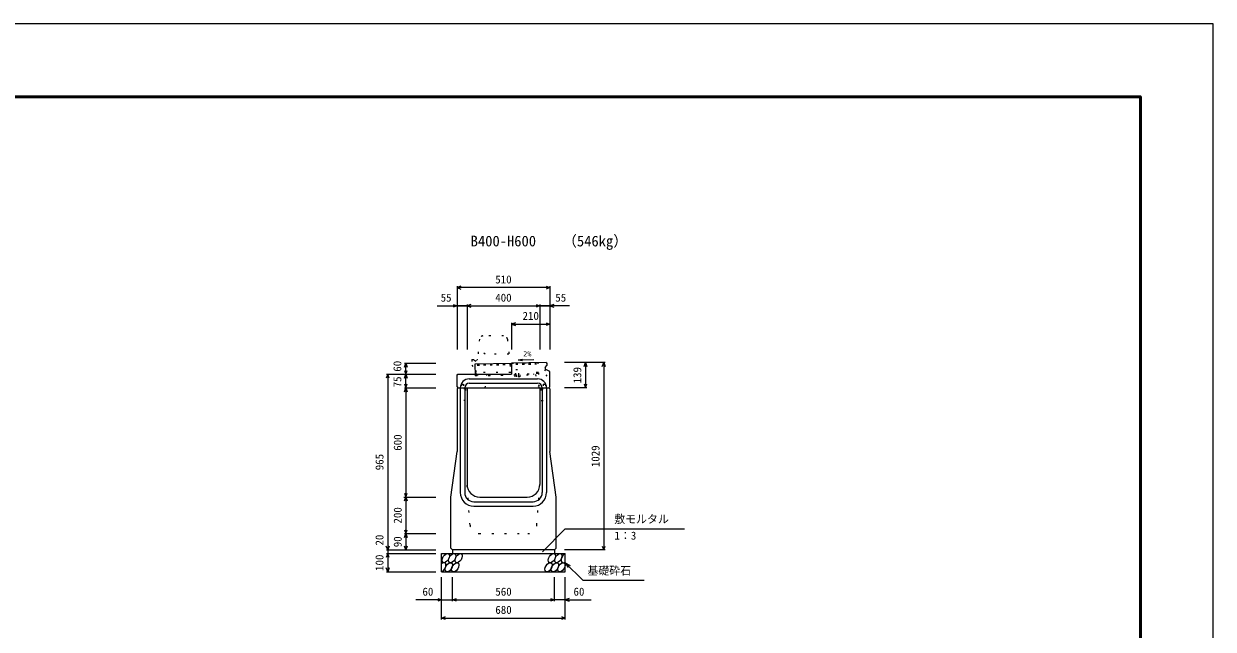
# Model space of a CAD drawing. Units: millimetres, scale not verified. Extents: x -12600 to 12600, y -5940 to 5940.
# Drawn here: x 6064 to 12600, y 2617 to 5940 of the extents above; entities that cross this region are included whole.
import ezdxf
from ezdxf.enums import TextEntityAlignment as Align

# ---------------------------------------------------------------- set-up
doc = ezdxf.new("R2010")
doc.units = ezdxf.units.MM
doc.header["$LTSCALE"] = 40
doc.linetypes.add('DOTTED', pattern=[1.75, 0.25, -1.5])
for name, color, linetype, lineweight in [('0-0_DIM', 7, 'Continuous', 25), ('0-1_Defpoints', 5, 'Continuous', 25), ('0-2_HATCH', 6, 'DOTTED', 25), ('0-5_OUTLINE', 3, 'Continuous', 25), ('0-6_OUTLINE2', 4, 'DOTTED', 25), ('0-7_TXT', 7, 'Continuous', 25), ('0-8_WAKU', 3, 'Continuous', 25)]:
    doc.layers.add(name, color=color, linetype=linetype, lineweight=lineweight)
doc.styles.add('ＭＳ ゴシック', font='')
doc.styles.get('ＭＳ ゴシック').set_extended_font_data('MS Gothic')

msp = doc.modelspace()

# ---------------------------------------------------------------- linework, layer by layer
at = {"layer": '0-0_DIM'}
for p, q in [((8445, 4498.96), (8445, 4151.46)), ((8955, 4491.46), (8445, 4491.46)), ((8955, 4498.96), (8955, 4151.46)), ((8336.62, 4391.46), (8445, 4391.46)), ((8500, 4391.46), (8445, 4391.46)), ((8445, 4391.46), (8500, 4391.46)), ((8500, 4398.96), (8500, 4151.46)), ((8500, 4391.46), (8900, 4391.46)), ((8900, 4398.96), (8900, 4151.46)), ((8900, 4391.46), (8955, 4391.46)), ((8955, 4391.46), (8900, 4391.46)), ((9063.38, 4391.46), (8955, 4391.46)), ((8745, 4298.96), (8745, 4151.46)), ((8745, 4291.46), (8955, 4291.46)), ((8156.5, 4076.46), (8329, 4076.46)), ((8164, 4016.46), (8164, 4076.46)), ((9258.5, 4080.46), (9036, 4080.46)), ((9151, 4080.46), (9151, 3941.46)), ((9251, 4080.46), (9251, 3051.46)), ((8056.5, 4016.46), (8329, 4016.46)), ((8064, 4016.46), (8064, 3051.46)), ((8156.5, 4016.46), (8179, 4016.46)), ((8164, 3941.46), (8164, 4016.46)), ((8156.5, 3941.46), (8329, 3941.46)), ((9158.5, 3941.46), (9036, 3941.46)), ((8153.25, 3341.46), (8325.75, 3341.46)), ((8156.5, 3341.46), (8329, 3341.46)), ((8156.5, 3141.46), (8329, 3141.46)), ((8164, 3141.46), (8164, 3051.46)), ((8913.77, 3040.65), (9040, 3166.89)), ((9040, 3166.89), (9694.81, 3166.89)), ((8056.5, 3051.46), (8329, 3051.46)), ((8056.5, 3031.46), (8329, 3031.46)), ((8064, 3051.46), (8064, 3031.46)), ((8064, 3031.46), (8064, 2931.46)), ((9258.5, 3051.46), (9036, 3051.46)), ((9040, 2981.46), (9135.76, 2885.71)), ((9040, 2981.46), (9065.98, 2966.46)), ((9040, 2981.46), (9055, 2955.48)), ((8056.5, 2931.46), (8329, 2931.46)), ((8360, 2670.1), (8360, 2901.46)), ((8420, 2770.1), (8420, 2901.46)), ((8980, 2770.1), (8980, 2901.46)), ((9040, 2670.1), (9040, 2901.46)), ((9135.76, 2885.71), (9473.31, 2885.71)), ((8360, 2777.6), (8218.21, 2777.6)), ((8360, 2777.6), (8420, 2777.6)), ((8420, 2777.6), (8980, 2777.6)), ((9040, 2777.6), (8980, 2777.6)), ((9040, 2777.6), (9181.79, 2777.6)), ((8360, 2677.6), (9040, 2677.6))]:
    msp.add_line(p, q, dxfattribs=at)
for points in [[(8466.14, 4499.16), (8445, 4491.46), (8466.14, 4483.77)], [(8933.86, 4499.16), (8955, 4491.46), (8933.86, 4483.77)], [(8423.86, 4399.16), (8445, 4391.46), (8423.86, 4383.77)], [(8521.14, 4399.16), (8500, 4391.46), (8521.14, 4383.77)], [(8878.86, 4399.16), (8900, 4391.46), (8878.86, 4383.77)], [(8976.14, 4399.16), (8955, 4391.46), (8976.14, 4383.77)], [(8766.14, 4299.16), (8745, 4291.46), (8766.14, 4283.77)], [(8933.86, 4299.16), (8955, 4291.46), (8933.86, 4283.77)], [(8156.3, 4055.32), (8164, 4076.46), (8171.7, 4055.32)], [(9143.3, 4059.32), (9151, 4080.46), (9158.7, 4059.32)], [(9243.3, 4059.32), (9251, 4080.46), (9258.7, 4059.32)], [(8071.7, 3995.32), (8064, 4016.46), (8056.3, 3995.32)], [(8156.3, 4037.61), (8164, 4016.46), (8171.7, 4037.61)], [(8156.3, 3995.32), (8164, 4016.46), (8171.7, 3995.32)], [(8156.3, 3962.61), (8164, 3941.46), (8171.7, 3962.61)], [(8156.3, 3920.32), (8164, 3941.46), (8171.7, 3920.32)], [(8164, 3941.46), (8164, 3341.46), (8164, 3141.46)], [(9143.3, 3962.61), (9151, 3941.46), (9158.7, 3962.61)], [(8156.3, 3362.61), (8164, 3341.46), (8171.7, 3362.61)], [(8156.3, 3320.32), (8164, 3341.46), (8171.7, 3320.32)], [(8156.3, 3162.61), (8164, 3141.46), (8171.7, 3162.61)], [(8156.3, 3120.32), (8164, 3141.46), (8171.7, 3120.32)], [(8071.7, 3072.61), (8064, 3051.46), (8056.3, 3072.61)], [(8171.7, 3072.61), (8164, 3051.46), (8156.3, 3072.61)], [(9243.3, 3072.61), (9251, 3051.46), (9258.7, 3072.61)], [(8071.7, 3010.32), (8064, 3031.46), (8056.3, 3010.32)], [(8071.7, 2952.61), (8064, 2931.46), (8056.3, 2952.61)], [(8338.86, 2785.29), (8360, 2777.6), (8338.86, 2769.9)], [(8441.14, 2769.9), (8420, 2777.6), (8441.14, 2785.29)], [(8958.86, 2785.29), (8980, 2777.6), (8958.86, 2769.9)], [(9061.14, 2785.29), (9040, 2777.6), (9061.14, 2769.9)], [(8381.14, 2669.9), (8360, 2677.6), (8381.14, 2685.29)], [(9018.86, 2685.29), (9040, 2677.6), (9018.86, 2669.9)]]:
    msp.add_lwpolyline(points, dxfattribs=at)
at = {"layer": '0-1_Defpoints'}
msp.add_lwpolyline([(-4200, -5940), (12600, -5940), (12600, 5940), (-4200, 5940)], close=True, dxfattribs=at)
at = {"layer": '0-2_HATCH', "linetype": 'Continuous'}
for p, q in [((8545, 4072.65), (8745, 4076.46)), ((8546.23, 4008.16), (8545, 4072.65))]:
    msp.add_line(p, q, dxfattribs=at)
at = {"layer": '0-2_HATCH'}
for p, q in [((8550.64, 4012.75), (8549.5, 4072.74)), ((8557.3, 4072.89), (8558.44, 4012.9)), ((8560.8, 4072.96), (8561.94, 4012.97)), ((8564.3, 4073.02), (8565.44, 4013.03)), ((8592.59, 4073.56), (8593.74, 4013.57)), ((8596.09, 4073.63), (8597.24, 4013.64)), ((8599.59, 4073.69), (8600.74, 4013.71)), ((8627.89, 4074.23), (8629.03, 4014.24)), ((8631.39, 4074.3), (8632.53, 4014.31)), ((8634.89, 4074.37), (8636.03, 4014.38)), ((8663.18, 4074.9), (8664.32, 4014.92)), ((8666.68, 4074.97), (8667.82, 4014.98)), ((8670.18, 4075.04), (8671.32, 4015.05)), ((8698.47, 4075.58), (8699.62, 4015.59)), ((8701.97, 4075.64), (8703.12, 4015.66)), ((8705.47, 4075.71), (8706.62, 4015.72)), ((8734.17, 4076.26), (8735.31, 4016.27)), ((8737.27, 4076.32), (8738.41, 4016.33)), ((8741.17, 4076.39), (8742.31, 4016.4)), ((8745, 4076.46), (8893.94, 4079.3)), ((8769.06, 4076.92), (8770.2, 4016.93)), ((8772.56, 4076.99), (8773.79, 4012.5)), ((8776.06, 4077.05), (8777.2, 4017.07)), ((8804.36, 4077.59), (8805.5, 4017.6)), ((8807.85, 4077.66), (8809, 4017.67)), ((8811.35, 4077.73), (8812.5, 4017.74)), ((8840.05, 4078.27), (8841.19, 4018.28)), ((8843.15, 4078.33), (8844.38, 4013.84)), ((8847.05, 4078.41), (8848.19, 4018.42)), ((8874.94, 4078.94), (8876.09, 4018.95)), ((8878.44, 4079), (8879.58, 4019.02)), ((8883.08, 4019.08), (8881.94, 4079.07)), ((8890.58, 4019.23), (8889.44, 4079.21)), ((8895.17, 4014.81), (8893.94, 4079.3)), ((8546.23, 4008.16), (8895.17, 4014.81)), ((8550.64, 4012.75), (8890.58, 4019.23)), ((8606.96, 4013.82), (8607.05, 4009.32)), ((8762.32, 4012.28), (8790.01, 4012.81)), ((8762.32, 4012.28), (8762.51, 4002.28)), ((8790.2, 4002.81), (8762.51, 4002.28)), ((8767.62, 4042.39), (8783.61, 4042.69)), ((8768.19, 4012.39), (8767.62, 4042.39)), ((8770.7, 4012.44), (8770.89, 4002.44)), ((8781.67, 4012.65), (8781.86, 4002.65)), ((8784.18, 4012.7), (8783.61, 4042.69)), ((8790.01, 4012.81), (8790.2, 4002.81)), ((8865.59, 4018.75), (8865.67, 4014.25))]:
    msp.add_line(p, q, dxfattribs=at)
at = {"layer": '0-2_HATCH', "linetype": 'Continuous'}
for centre in [(8382.89, 3006.46), (8418.37, 3006.46), (8453.84, 3006.46), (8966.05, 3006.46), (9001.52, 3006.46), (8399.77, 2956.46), (8435.25, 2956.46), (8947.45, 2956.46), (8982.93, 2956.46), (9018.41, 2956.46)]:
    msp.add_ellipse(centre, major_axis=(14.54, 23.54), ratio=0.5792, dxfattribs=at)
for centre, start_param, end_param in [((9037, 3006.46), 0.6666252, 4.1103269), ((8364.3, 2956.46), 3.7419964, 7.318141)]:
    msp.add_ellipse(centre, major_axis=(14.54, 23.54), ratio=0.5792, start_param=start_param, end_param=end_param, dxfattribs=at)
at = {"layer": '0-5_OUTLINE', "linetype": 'DOTTED'}
for p, q in [((8568.19, 4208.41), (8557, 4096.46)), ((8700.46, 4226.41), (8586.66, 4226.41)), ((8721.8, 4208.45), (8740, 4026.46)), ((8527, 4096.46), (8527, 4066.46)), ((8527, 4096.46), (8535, 4096.46)), ((8527, 4066.46), (8550, 4026.46)), ((8535, 4096.46), (8545, 4086.46)), ((8740, 4026.46), (8550, 4026.46))]:
    msp.add_line(p, q, dxfattribs=at)
at = {"layer": '0-5_OUTLINE'}
for p, q in [((8934, 4080.06), (8745, 4076.46)), ((8745, 4076.46), (8745, 4016.46)), ((8930, 4053.46), (8939, 4063.46)), ((8930, 4053.46), (8930, 4043.46)), ((8450, 4016.46), (8745, 4016.46)), ((8955, 4030.46), (8930, 4043.46)), ((8445, 3946.46), (8450, 3941.46)), ((8445, 3935.46), (8451, 3941.46)), ((8445, 3935.46), (8445, 3591.46)), ((8450, 3941.46), (8950, 3941.46)), ((8500, 3941.46), (8500, 3411.46)), ((8900, 3941.46), (8900, 3411.46)), ((8949, 3941.46), (8955, 3935.46)), ((8955, 3935.46), (8955, 3591.46)), ((8410, 3341.46), (8445, 3591.46)), ((8990, 3341.46), (8955, 3591.46)), ((8410, 3061.46), (8410, 3341.46)), ((8570, 3341.46), (8830, 3341.46)), ((8990, 3061.46), (8990, 3341.46)), ((8360, 3031.46), (9040, 3031.46)), ((8360, 2931.46), (8360, 3031.46)), ((8410, 3061.46), (8420, 3051.46)), ((8980, 3051.46), (8420, 3051.46)), ((8420, 3051.46), (8420, 3031.46)), ((8980, 3051.46), (8990, 3061.46)), ((8980, 3051.46), (8980, 3031.46)), ((9040, 2931.46), (9040, 3031.46)), ((8360, 2931.46), (9040, 2931.46))]:
    msp.add_line(p, q, dxfattribs=at)
at = {"layer": '0-5_OUTLINE', "linetype": 'DOTTED'}
msp.add_lwpolyline([(8545, 4086.46), (8555, 4096.46), (8557, 4096.46)], dxfattribs=at)
at = {"layer": '0-5_OUTLINE'}
for points in [[(8934, 4080.06), (8939, 4075.16), (8939, 4063.46)], [(8445, 3946.46), (8445, 4011.46), (8450, 4016.46)], [(8950, 3941.46), (8955, 3946.46), (8955, 4030.46)]]:
    msp.add_lwpolyline(points, dxfattribs=at)
at = {"layer": '0-5_OUTLINE', "linetype": 'DOTTED'}
for centre, start, end in [((8588.1, 4206.46), 94.13229, 174.40835), ((8701.9, 4206.46), 4.08463, 93.6009)]:
    msp.add_arc(centre, 20, start, end, dxfattribs=at)
at = {"layer": '0-5_OUTLINE'}
for centre, start, end in [((8570, 3411.46), 180, 270), ((8830, 3411.46), 270, 0)]:
    msp.add_arc(centre, 70, start, end, dxfattribs=at)
at = {"layer": '0-6_OUTLINE2'}
for p, q in [((8550, 4026.46), (8557, 4096.46)), ((8600, 3941.46), (8606.72, 4009.32)), ((8875.67, 4014.44), (8895, 3941.46)), ((8931.63, 4042.62), (8882.59, 3988.31)), ((8892.97, 3949.14), (8953.37, 4031.31)), ((8492, 3936.96), (8446.5, 3936.96)), ((8469, 3961.96), (8481, 3961.96)), ((8469, 3961.96), (8469, 3936.96)), ((8481, 3961.96), (8481, 3936.96)), ((8492, 3936.96), (8492, 3871.46)), ((8908, 3936.96), (8908, 3871.46)), ((8908, 3936.96), (8953.5, 3936.96)), ((8919, 3961.96), (8931, 3961.96)), ((8919, 3961.96), (8919, 3936.96)), ((8931, 3961.96), (8931, 3936.96)), ((8492, 3871.46), (8445, 3871.46)), ((8908, 3871.46), (8955, 3871.46)), ((8516.57, 3187.77), (8500, 3411.46)), ((8883.43, 3187.77), (8900, 3411.46)), ((8566.43, 3141.46), (8833.57, 3141.46))]:
    msp.add_line(p, q, dxfattribs=at)
at = {"layer": '0-6_OUTLINE2', "linetype": 'Continuous'}
for p, q in [((8512, 3990.46), (8888, 3990.46)), ((8463, 3941.46), (8463, 3366.46)), ((8487, 3941.46), (8487, 3366.46)), ((8512, 3966.46), (8888, 3966.46)), ((8913, 3941.46), (8913, 3366.46)), ((8937, 3941.46), (8937, 3366.46)), ((8537, 3316.46), (8863, 3316.46)), ((8537, 3292.46), (8863, 3292.46))]:
    msp.add_line(p, q, dxfattribs=at)
at = {"layer": '0-6_OUTLINE2'}
msp.add_lwpolyline([(8730, 4126.46), (8600, 4126.46), (8563, 4156.46)], dxfattribs=at)
at = {"layer": '0-6_OUTLINE2', "linetype": 'Continuous'}
for centre, radius, start, end in [((8512, 3941.46), 49, 90, 180), ((8888, 3941.46), 49, 0, 90), ((8512, 3941.46), 25, 90, 180), ((8888, 3941.46), 25, 0, 90), ((8537, 3366.46), 74, 180, 270), ((8537, 3366.46), 50, 180, 270), ((8863, 3366.46), 50, 270, 0), ((8863, 3366.46), 74, 270, 0)]:
    msp.add_arc(centre, radius, start, end, dxfattribs=at)
at = {"layer": '0-6_OUTLINE2'}
for centre, start, end in [((8566.43, 3191.46), 184.23639, 270), ((8833.57, 3191.46), 270, 355.76361)]:
    msp.add_arc(centre, 50, start, end, dxfattribs=at)
at = {"layer": '0-7_TXT'}
for q in [(8803.81, 4099.45), (8866.09, 4096.47), (8803.97, 4091.12)]:
    msp.add_line((8780.26, 4094.83), q, dxfattribs=at)
at = {"layer": '0-8_WAKU', "lineweight": 50}
msp.add_lwpolyline([(-3800, -5540), (12200, -5540), (12200, 5540), (-3800, 5540)], close=True, dxfattribs=at)

# ---------------------------------------------------------------- texts
at = {"layer": '0-0_DIM', "style": 'ＭＳ ゴシック'}
for s, p in [('510', (8655, 4501.46)), ('55', (8355.16, 4401.46)), ('400', (8655, 4401.46)), ('55', (8984.84, 4401.46)), ('210', (8805, 4301.46)), ('敷モルタル', (9308.94, 3185.62)), ('1：3', (9309.94, 3094.93)), ('基礎砕石', (9161.32, 2902.88)), ('60', (8255, 2787.6)), ('560', (8655.53, 2787.6)), ('60', (9085, 2787.6)), ('680', (8655.53, 2687.6))]:
    msp.add_text(s, height=43.99, dxfattribs=at).set_placement(p, align=Align.BOTTOM_LEFT)
for s, p in [('60', (8152.16, 4030.08)), ('139', (9141, 3965.96)), ('75', (8152.16, 3944.32)), ('600', (8154, 3596.02)), ('1029', (9241, 3505.96)), ('965', (8054, 3488.96)), ('200', (8154, 3196.46)), ('20', (8054, 3075.78)), ('90', (8154, 3066.46)), ('100', (8054, 2936.46))]:
    msp.add_text(s, height=43.99, rotation=90, dxfattribs=at).set_placement(p, align=Align.BOTTOM_LEFT)
at = {"layer": '0-7_TXT', "style": 'ＭＳ ゴシック'}
for s, height, p in [('B400-H600', 58.65, (8520, 4700.44)), ('（546kg）', 58.65, (9023.7, 4700.44)), ('2%', 28.59, (8808.86, 4105.58))]:
    msp.add_text(s, height=height, dxfattribs=at).set_placement(p, align=Align.BOTTOM_LEFT)

doc.saveas('drawing.dxf')
